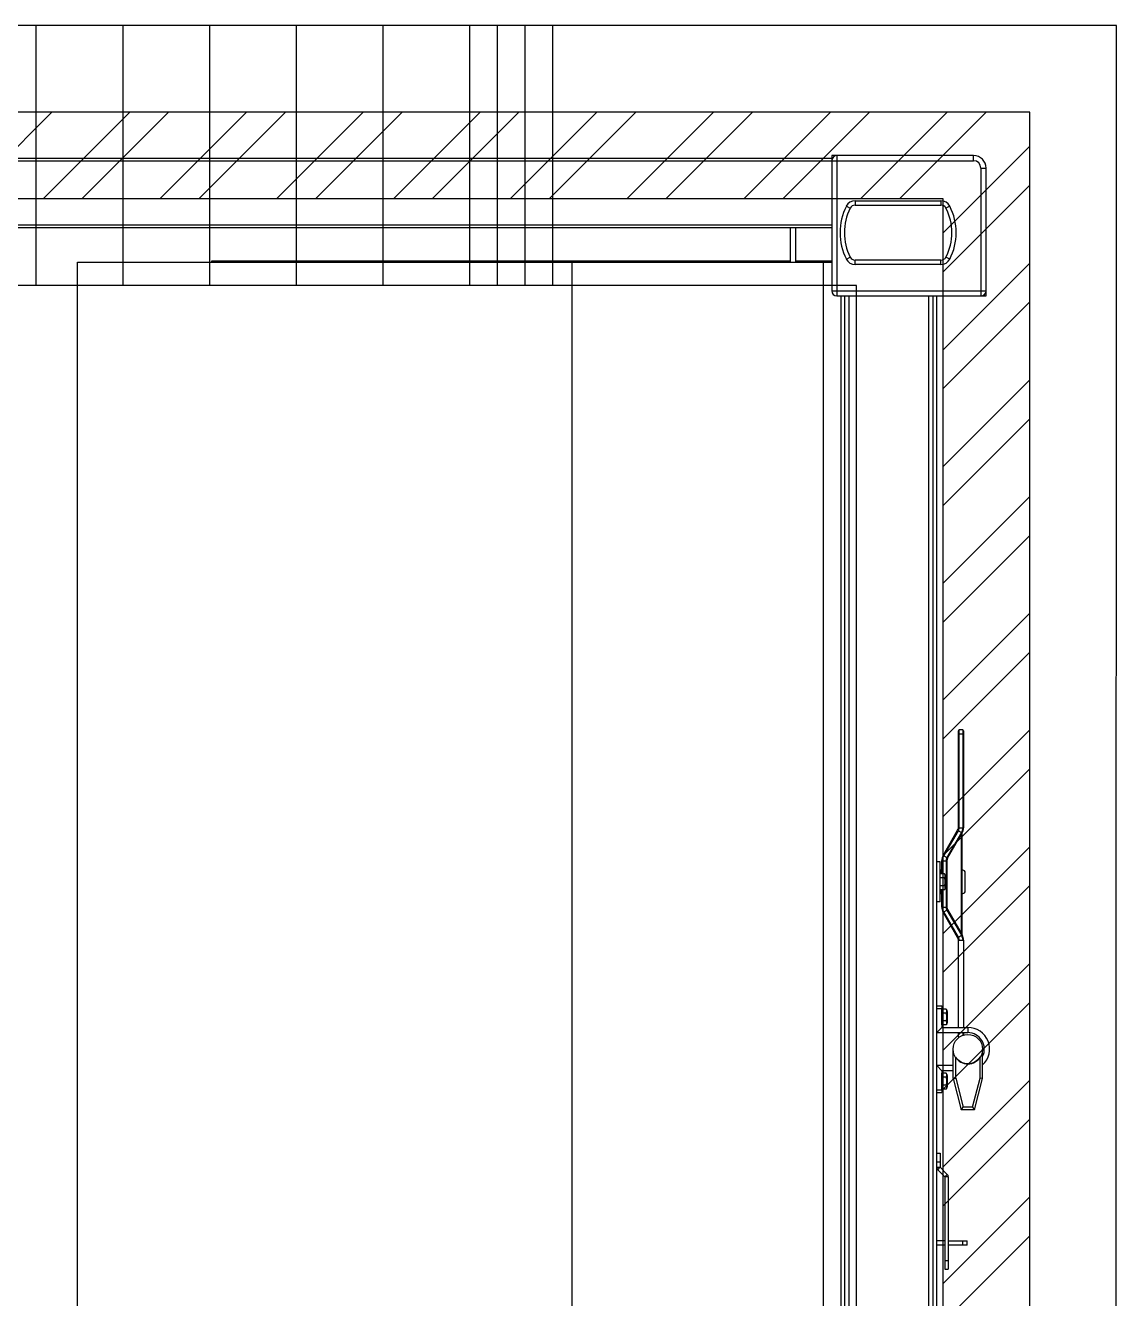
# Model space of a CAD drawing. Header units: millimetres. Extents: x 32496 to 166256, y 3504 to 23939.
# Drawn here: x 103033 to 104292, y 7389 to 8858 of the extents above; entities that cross this region are included whole.
import ezdxf

# ---------------------------------------------------------------- set-up
doc = ezdxf.new("R2010")
doc.units = ezdxf.units.MM
doc.linetypes.add('DASHED2', pattern=[9.525, 6.35, -3.175])
doc.layers.get('0').update_dxf_attribs({"lineweight": 35})
for name, color, linetype in [('4203-HYM-08_0', 7, 'Continuous'), ('4208-08-010_0', 7, 'Continuous'), ('A001_0', 7, 'Continuous'), ('A006-B-FB_0', 7, 'Continuous'), ('A007_0', 7, 'Continuous'), ('A009_0', 7, 'Continuous'), ('A010_0', 7, 'Continuous'), ('A011_0', 7, 'Continuous'), ('DVC-04_1_1_0', 7, 'Continuous'), ('E090240-C_0', 7, 'Continuous'), ('S04S0230_0', 7, 'Continuous'), ('SGZ-01-03_3_0', 7, 'Continuous'), ('SJIAOJIAN-2-C_0', 7, 'Continuous'), ('SJIAOJIBAN-C_0', 7, 'Continuous')]:
    doc.layers.add(name, color=color, linetype=linetype)

# ---------------------------------------------------------------- blocks, each defined once
blk = doc.blocks.new('etryt5rte')
at = {"color": 2, "lineweight": -3}
for p, q in [((76194.7, -53517.2), (63702.7, -53517.2)), ((76194.2, -56255.2), (76194.7, -53517.2)), ((76094.7, -53617.2), (63802.7, -53619.5)), ((76094.7, -56155.2), (76094.7, -53617.2)), ((75994.7, -53717.2), (63902.7, -53719.5)), ((75994.7, -56055.2), (75994.7, -53717.2)), ((75894.6, -53817.4), (64002.7, -53817.4)), ((75894.6, -55957.5), (75894.6, -53817.4))]:
    blk.add_line(p, q, dxfattribs=at)
at = {"color": 2, "linetype": 'DASHED2', "lineweight": 30, "ltscale": 450.578225}
for p, q in [((74948.6, -53817.2), (74948.6, -53517.2)), ((75048.6, -53817.2), (75048.6, -53517.2)), ((75148.6, -53817.2), (75148.6, -53517.2)), ((75248.6, -53817.2), (75248.6, -53517.2)), ((75348.6, -53817.2), (75348.6, -53517.2)), ((75448.6, -53817.2), (75448.6, -53517.2)), ((75448.6, -53817.2), (75448.6, -53517.2)), ((75480.6, -53817.2), (75480.6, -53517.2)), ((75512.6, -53817.2), (75512.6, -53517.2)), ((75544.6, -53817.2), (75544.6, -53517.2))]:
    blk.add_line(p, q, dxfattribs=at)
at = {"color": 2}
for p, q in [((74866.5, -53717.4), (74966.5, -53617.4)), ((74956.3, -53717.4), (75056.3, -53617.4)), ((75001.2, -53717.4), (75101.2, -53617.4)), ((75091, -53717.4), (75191, -53617.4)), ((75135.9, -53717.4), (75235.9, -53617.4)), ((75225.7, -53717.4), (75325.7, -53617.3)), ((75270.6, -53717.3), (75370.6, -53617.3)), ((75360.5, -53717.3), (75460.5, -53617.3)), ((75405.4, -53717.3), (75505.4, -53617.3)), ((75495.2, -53717.3), (75595.2, -53617.3)), ((75540.1, -53717.3), (75640.1, -53617.3)), ((75629.9, -53717.3), (75729.9, -53617.3)), ((75674.8, -53717.3), (75774.8, -53617.3)), ((75764.6, -53717.2), (75864.6, -53617.2)), ((75809.6, -53717.2), (75909.6, -53617.2)), ((75899.4, -53717.2), (75999.4, -53617.2)), ((75944.3, -53717.2), (76044.3, -53617.2)), ((75994.7, -53756.6), (76094.7, -53656.6)), ((75994.7, -53801.5), (76094.7, -53701.5)), ((75994.7, -53891.3), (76094.7, -53791.3)), ((75994.7, -53936.2), (76094.7, -53836.2)), ((75994.7, -54026), (76094.7, -53926)), ((75994.7, -54070.9), (76094.7, -53970.9)), ((75994.7, -54160.7), (76094.7, -54060.7)), ((75994.7, -54205.6), (76094.7, -54105.6)), ((75994.7, -54295.4), (76094.7, -54195.4)), ((75994.7, -54340.3), (76094.7, -54240.3)), ((75994.7, -54430.1), (76094.7, -54330.1)), ((75994.7, -54475), (76094.7, -54375)), ((75994.7, -54564.8), (76094.7, -54464.8)), ((75994.7, -54609.7), (76094.7, -54509.7)), ((75994.7, -54699.5), (76094.7, -54599.5)), ((75994.7, -54744.4), (76094.7, -54644.4)), ((75994.7, -54834.2), (76094.7, -54734.2)), ((75994.7, -54879.1), (76094.7, -54779.1)), ((75994.7, -54968.9), (76094.7, -54868.9)), ((75994.7, -55013.8), (76094.7, -54913.8))]:
    blk.add_line(p, q, dxfattribs=at)
blk = doc.blocks.new('gtrytrgtrr')
at = {"layer": '4203-HYM-08_0', "color": 7, "linetype": 'Continuous'}
for p, q in [((72307.3, -73519.3), (72311.3, -73519.3)), ((72311.3, -73519.3), (72311.3, -73535.6)), ((72316.6, -73546.7), (72308.5, -73538.5)), ((72319.5, -73543.8), (72311.3, -73535.7)), ((72316.7, -73546.8), (72316.7, -73653.1)), ((72320.7, -73546.8), (72320.7, -73653.1)), ((72316.7, -73653.1), (72320.7, -73653.1))]:
    blk.add_line(p, q, dxfattribs=at)
at = {"layer": '4203-HYM-08_0', "color": 9, "linetype": 'Continuous'}
for p, q in [((72307.3, -73529.3), (72311.3, -73529.3)), ((72307.3, -73535.6), (72311.3, -73535.6)), ((72308.5, -73538.5), (72311.3, -73535.7)), ((72319.5, -73543.8), (72316.6, -73546.7)), ((72320.7, -73546.8), (72316.7, -73546.8)), ((72316.7, -73643.1), (72320.7, -73643.1))]:
    blk.add_line(p, q, dxfattribs=at)
at = {"layer": '4203-HYM-08_0', "color": 7, "linetype": 'Continuous'}
for centre, radius, start, end in [((72311.5, -73535.6), 4.2, 180, 225), ((72311.5, -73535.6), 0.2, 180, 225), ((72316.5, -73546.8), 0.2, 0, 45), ((72316.5, -73546.8), 4.2, 0, 45)]:
    blk.add_arc(centre, radius, start, end, dxfattribs=at)
at = {"layer": '4208-08-010_0', "color": 7, "linetype": 'Continuous'}
for p, q in [((72316.7, -73620.6), (72307.3, -73620.6)), ((72316.7, -73625.6), (72307.3, -73625.6)), ((72320.7, -73620.6), (72342.3, -73620.6)), ((72342.3, -73625.6), (72320.7, -73625.6)), ((72342.3, -73625.6), (72342.3, -73620.6))]:
    blk.add_line(p, q, dxfattribs=at)
at = {"layer": '4208-08-010_0', "color": 9, "linetype": 'Continuous'}
blk.add_line((72337.3, -73625.6), (72337.3, -73620.6), dxfattribs=at)
at = {"layer": 'A001_0', "color": 7, "linetype": 'Continuous'}
for p, q in [((72311.4, -73198.4), (72311.3, -73198.4)), ((72316.4, -73197.2), (72311.4, -73197.2)), ((72311.4, -73215.4), (72311.4, -73197.2)), ((72316.4, -73201.8), (72311.4, -73201.8)), ((72317.7, -73212.3), (72317.7, -73200.2)), ((72311.4, -73214.1), (72311.3, -73214.1)), ((72316.4, -73210.8), (72311.4, -73210.8)), ((72316.4, -73215.4), (72311.4, -73215.4)), ((72313.4, -73353.2), (72313.3, -73353.2)), ((72313.4, -73354.4), (72313.3, -73354.4)), ((72318.4, -73353.2), (72313.4, -73353.2)), ((72313.4, -73371.4), (72313.4, -73353.2)), ((72313.4, -73370.1), (72313.3, -73370.1)), ((72318.4, -73357.8), (72313.4, -73357.8)), ((72318.4, -73366.8), (72313.4, -73366.8)), ((72319.7, -73368.3), (72319.7, -73356.2)), ((72313.4, -73371.4), (72313.3, -73371.4)), ((72318.4, -73371.4), (72313.4, -73371.4)), ((72313.4, -73427.2), (72313.3, -73427.2)), ((72313.4, -73428.4), (72313.3, -73428.4)), ((72318.4, -73427.2), (72313.4, -73427.2)), ((72313.4, -73445.4), (72313.4, -73427.2)), ((72313.4, -73444.1), (72313.3, -73444.1)), ((72318.4, -73431.8), (72313.4, -73431.8)), ((72318.4, -73440.8), (72313.4, -73440.8)), ((72319.7, -73442.3), (72319.7, -73430.2)), ((72313.4, -73445.4), (72313.3, -73445.4)), ((72318.4, -73445.4), (72313.4, -73445.4))]:
    blk.add_line(p, q, dxfattribs=at)
for centre, start, end in [((72312.8, -73200.5), 2.8777, 41.8271), ((72312.8, -73212.1), 318.1729, 357.1223), ((72314.8, -73356.5), 2.8777, 41.8271), ((72314.8, -73368.1), 318.1729, 357.1223), ((72314.8, -73430.5), 2.8777, 41.8271), ((72314.8, -73442.1), 318.1729, 357.1223)]:
    blk.add_arc(centre, 4.88, start, end, dxfattribs=at)
for points, knots in [([(72316.4, -73201.8), (72316.6, -73201.6), (72316.8, -73201.2), (72317.1, -73200.7), (72317.2, -73200.1), (72317.2, -73199.5), (72317.2, -73198.9), (72317.1, -73198.3), (72316.8, -73197.7), (72316.6, -73197.4), (72316.4, -73197.2)], [0, 0, 0, 0, 0.13628, 0.261647, 0.381783, 0.49998, 0.618178, 0.738318, 0.863696, 1, 1, 1, 1]), ([(72316.4, -73210.8), (72316.7, -73210.1), (72317, -73209), (72317.2, -73207.5), (72317.2, -73206.3), (72317.2, -73205.1), (72317, -73203.6), (72316.7, -73202.5), (72316.4, -73201.8)], [0, 0, 0, 0, 0.249679, 0.374834, 0.499999, 0.625164, 0.750319, 1, 1, 1, 1]), ([(72316.4, -73215.4), (72316.6, -73215.2), (72316.8, -73214.8), (72317.1, -73214.3), (72317.2, -73213.7), (72317.2, -73213.1), (72317.2, -73212.5), (72317.1, -73211.9), (72316.8, -73211.3), (72316.6, -73211), (72316.4, -73210.8)], [0, 0, 0, 0, 0.136304, 0.261682, 0.381822, 0.50002, 0.618217, 0.738352, 0.86372, 1, 1, 1, 1]), ([(72318.4, -73357.8), (72318.6, -73357.6), (72318.8, -73357.2), (72319.1, -73356.7), (72319.2, -73356.1), (72319.2, -73355.5), (72319.2, -73354.9), (72319.1, -73354.3), (72318.8, -73353.7), (72318.6, -73353.4), (72318.4, -73353.2)], [0, 0, 0, 0, 0.13628, 0.261647, 0.381783, 0.49998, 0.618178, 0.738318, 0.863696, 1, 1, 1, 1]), ([(72318.4, -73366.8), (72318.7, -73366.1), (72319, -73365), (72319.2, -73363.5), (72319.2, -73362.3), (72319.2, -73361.1), (72319, -73359.6), (72318.7, -73358.5), (72318.4, -73357.8)], [0, 0, 0, 0, 0.249679, 0.374834, 0.499999, 0.625164, 0.750319, 1, 1, 1, 1]), ([(72318.4, -73371.4), (72318.6, -73371.2), (72318.8, -73370.8), (72319.1, -73370.3), (72319.2, -73369.7), (72319.2, -73369.1), (72319.2, -73368.5), (72319.1, -73367.9), (72318.8, -73367.3), (72318.6, -73367), (72318.4, -73366.8)], [0, 0, 0, 0, 0.136304, 0.261682, 0.381822, 0.50002, 0.618217, 0.738352, 0.86372, 1, 1, 1, 1]), ([(72318.4, -73431.8), (72318.6, -73431.6), (72318.8, -73431.2), (72319.1, -73430.7), (72319.2, -73430.1), (72319.2, -73429.5), (72319.2, -73428.9), (72319.1, -73428.3), (72318.8, -73427.7), (72318.6, -73427.4), (72318.4, -73427.2)], [0, 0, 0, 0, 0.13628, 0.261647, 0.381783, 0.49998, 0.618178, 0.738318, 0.863696, 1, 1, 1, 1]), ([(72318.4, -73440.8), (72318.7, -73440.1), (72319, -73439), (72319.2, -73437.5), (72319.2, -73436.3), (72319.2, -73435.1), (72319, -73433.6), (72318.7, -73432.5), (72318.4, -73431.8)], [0, 0, 0, 0, 0.249679, 0.374834, 0.499999, 0.625164, 0.750319, 1, 1, 1, 1]), ([(72318.4, -73445.4), (72318.6, -73445.2), (72318.8, -73444.8), (72319.1, -73444.3), (72319.2, -73443.7), (72319.2, -73443.1), (72319.2, -73442.5), (72319.1, -73441.9), (72318.8, -73441.3), (72318.6, -73441), (72318.4, -73440.8)], [0, 0, 0, 0, 0.136304, 0.261682, 0.381822, 0.50002, 0.618217, 0.738352, 0.86372, 1, 1, 1, 1])]:
    blk.add_open_spline(points, degree=3, knots=knots, dxfattribs=at)
at = {"layer": 'A006-B-FB_0', "color": 7, "linetype": 'Continuous'}
blk.add_circle((72343.3, -73399.3), 17, dxfattribs=at)
at = {"layer": 'A007_0', "color": 7, "linetype": 'Continuous'}
for p, q in [((72307.3, -73349.3), (72313.3, -73349.3)), ((72313.3, -73349.3), (72313.3, -73374.3)), ((72307.3, -73380.3), (72343.3, -73380.3)), ((72313.3, -73374.3), (72343.3, -73374.3)), ((72326.3, -73418.3), (72307.3, -73418.3)), ((72326.3, -73424.3), (72313.3, -73424.3)), ((72313.3, -73424.3), (72313.3, -73449.3)), ((72307.3, -73449.3), (72313.3, -73449.3))]:
    blk.add_line(p, q, dxfattribs=at)
at = {"layer": 'A007_0', "color": 9, "linetype": 'Continuous'}
for p, q in [((72307.3, -73352.3), (72313.3, -73352.3)), ((72313.3, -73374.3), (72307.3, -73380.3)), ((72343.3, -73374.3), (72343.3, -73380.3)), ((72313.3, -73424.3), (72307.3, -73418.3)), ((72307.3, -73446.3), (72313.3, -73446.3))]:
    blk.add_line(p, q, dxfattribs=at)
at = {"layer": 'A007_0', "color": 7, "linetype": 'Continuous'}
for radius, start in [(25, 313.0248), (19, 333.7814)]:
    blk.add_arc((72343.3, -73399.3), radius, start, 90, dxfattribs=at)
at = {"layer": 'A009_0', "color": 7, "linetype": 'Continuous'}
for p, q in [((72332.3, -73143.8), (72332.3, -73032)), ((72337.3, -73031), (72333.3, -73031)), ((72338.3, -73032), (72338.3, -73143.8)), ((72314.7, -73175.9), (72331.5, -73146.8)), ((72319.9, -73178.9), (72336.8, -73149.6)), ((72336.8, -73267.7), (72336.8, -73149.6)), ((72313.1, -73197.2), (72313.1, -73181.9)), ((72319.1, -73181.9), (72319.1, -73235.4)), ((72313.1, -73235.4), (72313.1, -73215.4)), ((72319.9, -73238.4), (72336.7, -73267.5)), ((72331.5, -73270.5), (72314.7, -73241.4)), ((72336.8, -73267.7), (72336.7, -73267.5)), ((72331.5, -73270.5), (72331.5, -73270.5)), ((72332.3, -73374.3), (72332.3, -73273.5)), ((72338.3, -73273.5), (72338.3, -73374.3)), ((72332.3, -73385.3), (72332.3, -73380.3)), ((72338.3, -73380.3), (72338.3, -73383.1))]:
    blk.add_line(p, q, dxfattribs=at)
at = {"layer": 'A009_0', "color": 9, "linetype": 'Continuous'}
for p, q in [((72333.3, -73143.8), (72333.3, -73031)), ((72337.3, -73031), (72337.3, -73143.8)), ((72337.3, -73035.9), (72333.3, -73035.9)), ((72315.5, -73176.4), (72332.3, -73147.3)), ((72335.8, -73149.3), (72319, -73178.4)), ((72332.3, -73147.3), (72335.8, -73149.3)), ((72333.3, -73143.8), (72337.3, -73143.8)), ((72337.3, -73143.8), (72337.3, -73143.8)), ((72335.8, -73266), (72335.8, -73151.3)), ((72315.5, -73176.4), (72319, -73178.4)), ((72315.5, -73176.4), (72315.5, -73176.4)), ((72314.1, -73181.9), (72314.1, -73181.8)), ((72314.1, -73181.9), (72318.1, -73181.9)), ((72318.1, -73181.8), (72318.1, -73181.9)), ((72318.1, -73181.9), (72318.1, -73235.4)), ((72314.1, -73235.4), (72318.1, -73235.4)), ((72314.1, -73235.4), (72314.1, -73235.4)), ((72315.5, -73240.9), (72319, -73238.9)), ((72332.3, -73270), (72315.5, -73240.9)), ((72319, -73238.9), (72335.8, -73268)), ((72319, -73238.9), (72319, -73238.9)), ((72332.3, -73270), (72335.8, -73268)), ((72335.8, -73268), (72335.8, -73268)), ((72333.3, -73273.5), (72337.3, -73273.5)), ((72333.3, -73273.5), (72333.3, -73273.5)), ((72337.3, -73380.3), (72337.3, -73383.4))]:
    blk.add_line(p, q, dxfattribs=at)
at = {"layer": 'A009_0', "color": 7, "linetype": 'Continuous'}
for centre, radius, start, end in [((72333.3, -73032), 1, 90, 180), ((72337.3, -73032), 1, 0, 90), ((72326.3, -73143.8), 6, 330, 0), ((72326.3, -73143.8), 12, 330, 0), ((72325.1, -73181.9), 12, 150, 180), ((72325.1, -73181.9), 6, 150, 180), ((72325.1, -73235.4), 12, 180, 210), ((72325.1, -73235.4), 6, 180, 210), ((72326.3, -73273.5), 12, 0, 30), ((72326.3, -73273.5), 6, 0, 30), ((72333.3, -73385.3), 1, 180, 210.0539)]:
    blk.add_arc(centre, radius, start, end, dxfattribs=at)
at = {"layer": 'A009_0', "color": 9, "linetype": 'Continuous'}
for centre, radius, start, end in [((72326, -73143.8), 7.26, 359.8604, 359.9993), ((72325.1, -73181.9), 7.01, 150.0001, 150.1247), ((72326.6, -73235.4), 8.52, 180.0101, 180.1284), ((72326.3, -73273.5), 6.93, 29.8756, 30.0003)]:
    blk.add_arc(centre, radius, start, end, dxfattribs=at)
for points, knots in [([(72332.3, -73035.9), (72332.3, -73035.9), (72332.3, -73035.9), (72332.3, -73035.9), (72332.3, -73035.9), (72332.3, -73035.9), (72332.4, -73035.9), (72332.5, -73035.9), (72332.6, -73035.9), (72332.7, -73035.9), (72332.9, -73035.9), (72333.1, -73035.9), (72333.2, -73035.9), (72333.3, -73035.9)], [0, 0, 0, 0, 0.005121, 0.019609, 0.043493, 0.076584, 0.118537, 0.168981, 0.293293, 0.444767, 0.617518, 0.80509, 1, 1, 1, 1]), ([(72338.3, -73035.9), (72338.3, -73035.9), (72338.3, -73035.9), (72338.2, -73035.9), (72338.2, -73035.9), (72338.2, -73035.9), (72338.1, -73035.9), (72338.1, -73035.9), (72338, -73035.9), (72337.8, -73035.9), (72337.6, -73035.9), (72337.5, -73035.9), (72337.3, -73035.9), (72337.3, -73035.9)], [0, 0, 0, 0, 0.005121, 0.019609, 0.043493, 0.076584, 0.118537, 0.168981, 0.293293, 0.444767, 0.617518, 0.80509, 1, 1, 1, 1]), ([(72331.5, -73146.8), (72331.5, -73146.8), (72331.5, -73146.8), (72331.5, -73146.8), (72331.5, -73146.8), (72331.6, -73146.9), (72331.7, -73146.9), (72331.9, -73147), (72332.1, -73147.1), (72332.2, -73147.2), (72332.3, -73147.3)], [0, 0, 0, 0, 0.023899, 0.047826, 0.080722, 0.172641, 0.296365, 0.447156, 0.619151, 1, 1, 1, 1]), ([(72332.3, -73143.8), (72332.3, -73143.8), (72332.3, -73143.8), (72332.3, -73143.8), (72332.3, -73143.8), (72332.3, -73143.8), (72332.3, -73143.8)], [0, 0, 0, 0, 0.070199, 0.258834, 0.56891, 1, 1, 1, 1]), ([(72332.3, -73143.8), (72332.3, -73143.8), (72332.5, -73143.8), (72332.8, -73143.8), (72333.1, -73143.8), (72333.3, -73143.8)], [0, 0, 0, 0, 0.139282, 0.369861, 1, 1, 1, 1]), ([(72332.3, -73143.8), (72332.3, -73143.8), (72332.3, -73143.8), (72332.3, -73143.8), (72332.3, -73143.8), (72332.3, -73143.8), (72332.3, -73143.8)], [0, 0, 0, 0, 0.070464, 0.259111, 0.56909, 1, 1, 1, 1]), ([(72332.3, -73143.8), (72332.3, -73143.8), (72332.5, -73143.8), (72332.8, -73143.8), (72333.1, -73143.8), (72333.3, -73143.8)], [0, 0, 0, 0, 0.139287, 0.369868, 1, 1, 1, 1]), ([(72332.3, -73147.3), (72332.6, -73146.8), (72333.1, -73145.6), (72333.3, -73144.4), (72333.3, -73143.8)], [0, 0, 0, 0, 0.500003, 1, 1, 1, 1]), ([(72337.3, -73143.8), (72337.3, -73144.8), (72337, -73146.7), (72336.3, -73148.5), (72335.8, -73149.3)], [0, 0, 0, 0, 0.499999, 1, 1, 1, 1]), ([(72336.6, -73149.8), (72336.6, -73149.8), (72336.6, -73149.8), (72336.6, -73149.8), (72336.6, -73149.8), (72336.6, -73149.8), (72336.5, -73149.7), (72336.5, -73149.7), (72336.4, -73149.6), (72336.3, -73149.6), (72336.1, -73149.5), (72336, -73149.4), (72335.8, -73149.3), (72335.8, -73149.3)], [0, 0, 0, 0, 0.005049, 0.019514, 0.043387, 0.076473, 0.118425, 0.168871, 0.293195, 0.444687, 0.617461, 0.805061, 1, 1, 1, 1]), ([(72338.3, -73143.8), (72338.3, -73143.8), (72338.3, -73143.8), (72338.3, -73143.8), (72338.3, -73143.8), (72338.2, -73143.8), (72338.2, -73143.8), (72338.2, -73143.8), (72338.1, -73143.8), (72338.1, -73143.8), (72338, -73143.8), (72337.9, -73143.8), (72337.8, -73143.8), (72337.6, -73143.8), (72337.5, -73143.8), (72337.3, -73143.8), (72337.3, -73143.8)], [0, 0, 0, 0, 0.001211, 0.004829, 0.010839, 0.019225, 0.043065, 0.076136, 0.118084, 0.168537, 0.226997, 0.292894, 0.444442, 0.617288, 0.804971, 1, 1, 1, 1]), ([(72338.3, -73143.8), (72338.3, -73143.8), (72338.3, -73143.8), (72338.3, -73143.8), (72338.2, -73143.8), (72338.2, -73143.8), (72338.2, -73143.8), (72338.1, -73143.8), (72338.1, -73143.8)], [0, 0, 0, 0, 0.018101, 0.066561, 0.146189, 0.256883, 0.569865, 1, 1, 1, 1]), ([(72314.1, -73181.8), (72314.1, -73180.9), (72314.3, -73179), (72315.1, -73177.2), (72315.5, -73176.4)], [0, 0, 0, 0, 0.499994, 1, 1, 1, 1]), ([(72314.7, -73175.9), (72314.7, -73175.9), (72314.7, -73175.9), (72314.7, -73175.9), (72314.7, -73175.9), (72314.7, -73175.9), (72314.7, -73175.9), (72314.8, -73175.9), (72314.8, -73175.9)], [0, 0, 0, 0, 0.017609, 0.065934, 0.145534, 0.256267, 0.569477, 1, 1, 1, 1]), ([(72314.7, -73175.9), (72314.7, -73175.9), (72314.7, -73175.9), (72314.7, -73175.9), (72314.7, -73175.9), (72314.7, -73175.9), (72314.7, -73175.9)], [0, 0, 0, 0, 0.068716, 0.257286, 0.567902, 1, 1, 1, 1]), ([(72314.7, -73175.9), (72314.7, -73175.9), (72314.8, -73176), (72315.1, -73176.1), (72315.4, -73176.3), (72315.5, -73176.4)], [0, 0, 0, 0, 0.139266, 0.369846, 1, 1, 1, 1]), ([(72319, -73178.4), (72318.7, -73178.9), (72318.2, -73180), (72318.1, -73181.2), (72318.1, -73181.8)], [0, 0, 0, 0, 0.500014, 1, 1, 1, 1]), ([(72319.8, -73178.8), (72319.7, -73178.8), (72319.5, -73178.6), (72319.2, -73178.5), (72319, -73178.4)], [0, 0, 0, 0, 0.18353, 1, 1, 1, 1]), ([(72319.9, -73178.9), (72319.9, -73178.9), (72319.9, -73178.9), (72319.8, -73178.9), (72319.8, -73178.9), (72319.8, -73178.8), (72319.8, -73178.8), (72319.7, -73178.8)], [0, 0, 0, 0, 0.02028, 0.069393, 0.259654, 0.571621, 1, 1, 1, 1]), ([(72319.9, -73178.9), (72319.9, -73178.9), (72319.9, -73178.9), (72319.9, -73178.9), (72319.9, -73178.9), (72319.8, -73178.8), (72319.8, -73178.8), (72319.8, -73178.8), (72319.8, -73178.8)], [0, 0, 0, 0, 0.01761, 0.065934, 0.145534, 0.256267, 0.569477, 1, 1, 1, 1]), ([(72313.1, -73181.9), (72313.1, -73181.9), (72313.3, -73181.9), (72313.6, -73181.8), (72313.9, -73181.8), (72314.1, -73181.8)], [0, 0, 0, 0, 0.139303, 0.369886, 1, 1, 1, 1]), ([(72313.1, -73181.9), (72313.1, -73181.9), (72313.1, -73181.9), (72313.1, -73181.9), (72313.1, -73181.9), (72313.1, -73181.9), (72313.1, -73181.9)], [0, 0, 0, 0, 0.07175, 0.260461, 0.56997, 1, 1, 1, 1]), ([(72313.1, -73181.9), (72313.1, -73181.9), (72313.1, -73181.9), (72313.1, -73181.9), (72313.1, -73181.9), (72313.1, -73181.9), (72313.1, -73181.9), (72313.2, -73181.9), (72313.2, -73181.9)], [0, 0, 0, 0, 0.018421, 0.06697, 0.146615, 0.257283, 0.570117, 1, 1, 1, 1]), ([(72319, -73181.9), (72319, -73181.9), (72318.9, -73181.8), (72318.7, -73181.8), (72318.4, -73181.8), (72318.2, -73181.8), (72318.1, -73181.8)], [0, 0, 0, 0, 0.139441, 0.370025, 0.667336, 1, 1, 1, 1]), ([(72319, -73181.9), (72319, -73181.9), (72318.9, -73181.9), (72318.5, -73181.9), (72318.3, -73181.9), (72318.1, -73181.9)], [0, 0, 0, 0, 0.139311, 0.369895, 1, 1, 1, 1]), ([(72319.1, -73181.9), (72319.1, -73181.9), (72319.1, -73181.9), (72319.1, -73181.9), (72319, -73181.9), (72319, -73181.9), (72319, -73181.9)], [0, 0, 0, 0, 0.072106, 0.260845, 0.570224, 1, 1, 1, 1]), ([(72319.1, -73181.9), (72319.1, -73181.9), (72319.1, -73181.9), (72319.1, -73181.9), (72319, -73181.9), (72319, -73181.9)], [0, 0, 0, 0, 0.082238, 0.271733, 1, 1, 1, 1]), ([(72313.1, -73235.4), (72313.1, -73235.4), (72313.1, -73235.4), (72313.1, -73235.4), (72313.1, -73235.4), (72313.1, -73235.4), (72313.1, -73235.4), (72313.2, -73235.4), (72313.2, -73235.4)], [0, 0, 0, 0, 0.018101, 0.066561, 0.146189, 0.256883, 0.569865, 1, 1, 1, 1]), ([(72313.1, -73235.5), (72313.1, -73235.4), (72313.3, -73235.4), (72313.6, -73235.4), (72313.9, -73235.4), (72314.1, -73235.4)], [0, 0, 0, 0, 0.13929, 0.369873, 1, 1, 1, 1]), ([(72313.1, -73235.5), (72313.1, -73235.5), (72313.1, -73235.5), (72313.1, -73235.5), (72313.1, -73235.5), (72313.1, -73235.5), (72313.1, -73235.5)], [0, 0, 0, 0, 0.070681, 0.25934, 0.569239, 1, 1, 1, 1]), ([(72315.5, -73240.9), (72315.1, -73240.1), (72314.3, -73238.3), (72314.1, -73236.4), (72314.1, -73235.4)], [0, 0, 0, 0, 0.500006, 1, 1, 1, 1]), ([(72319, -73235.4), (72319, -73235.4), (72318.9, -73235.4), (72318.5, -73235.4), (72318.3, -73235.4), (72318.1, -73235.4)], [0, 0, 0, 0, 0.139419, 0.370004, 1, 1, 1, 1]), ([(72319, -73235.4), (72319, -73235.4), (72318.9, -73235.4), (72318.5, -73235.4), (72318.3, -73235.4), (72318.1, -73235.4)], [0, 0, 0, 0, 0.139287, 0.369868, 1, 1, 1, 1]), ([(72318.1, -73235.4), (72318.1, -73236), (72318.2, -73237.3), (72318.7, -73238.4), (72319, -73238.9)], [0, 0, 0, 0, 0.499985, 1, 1, 1, 1]), ([(72319.1, -73235.5), (72319.1, -73235.5), (72319.1, -73235.5), (72319.1, -73235.5), (72319, -73235.4), (72319, -73235.4)], [0, 0, 0, 0, 0.08047, 0.269817, 1, 1, 1, 1]), ([(72319.1, -73235.4), (72319.1, -73235.4), (72319.1, -73235.4), (72319.1, -73235.4), (72319, -73235.4), (72319, -73235.4), (72319, -73235.4)], [0, 0, 0, 0, 0.070464, 0.259111, 0.56909, 1, 1, 1, 1]), ([(72319.8, -73238.4), (72319.8, -73238.5), (72319.7, -73238.5), (72319.4, -73238.7), (72319.2, -73238.8), (72319, -73238.9)], [0, 0, 0, 0, 0.139384, 0.369967, 1, 1, 1, 1]), ([(72319.9, -73238.4), (72319.9, -73238.4), (72319.9, -73238.4), (72319.9, -73238.5), (72319.9, -73238.5), (72319.8, -73238.5), (72319.8, -73238.5), (72319.8, -73238.5), (72319.8, -73238.5)], [0, 0, 0, 0, 0.01761, 0.065934, 0.145534, 0.256267, 0.569477, 1, 1, 1, 1]), ([(72319.9, -73238.4), (72319.9, -73238.4), (72319.9, -73238.4), (72319.9, -73238.4), (72319.8, -73238.4), (72319.8, -73238.4)], [0, 0, 0, 0, 0.07816, 0.26731, 1, 1, 1, 1]), ([(72314.7, -73241.4), (72314.7, -73241.4), (72314.7, -73241.4), (72314.7, -73241.4), (72314.7, -73241.4), (72314.7, -73241.4), (72314.7, -73241.4), (72314.8, -73241.4), (72314.8, -73241.4)], [0, 0, 0, 0, 0.017895, 0.066297, 0.145914, 0.256623, 0.569702, 1, 1, 1, 1]), ([(72314.7, -73241.4), (72314.7, -73241.4), (72314.7, -73241.4), (72314.7, -73241.4), (72314.7, -73241.4), (72314.7, -73241.4), (72314.7, -73241.4), (72314.8, -73241.4), (72314.8, -73241.4)], [0, 0, 0, 0, 0.016624, 0.064717, 0.144297, 0.255133, 0.56881, 1, 1, 1, 1]), ([(72314.8, -73241.4), (72314.8, -73241.3), (72315.1, -73241.2), (72315.3, -73241), (72315.5, -73240.9)], [0, 0, 0, 0, 0.183536, 1, 1, 1, 1]), ([(72336.7, -73267.5), (72336.7, -73267.5), (72336.7, -73267.5), (72336.6, -73267.5), (72336.6, -73267.5), (72336.6, -73267.5), (72336.6, -73267.5), (72336.6, -73267.5), (72336.5, -73267.6), (72336.5, -73267.6), (72336.5, -73267.6), (72336.4, -73267.7), (72336.3, -73267.7), (72336.1, -73267.8), (72336, -73267.9), (72335.8, -73268), (72335.8, -73268)], [0, 0, 0, 0, 0.001215, 0.004834, 0.010845, 0.019232, 0.043073, 0.076143, 0.118092, 0.168544, 0.227005, 0.292901, 0.444448, 0.617293, 0.804973, 1, 1, 1, 1]), ([(72336.6, -73267.5), (72336.6, -73267.5), (72336.5, -73267.6), (72336.2, -73267.8), (72336, -73267.9), (72335.8, -73268)], [0, 0, 0, 0, 0.139266, 0.369846, 1, 1, 1, 1]), ([(72335.8, -73268), (72336.3, -73268.8), (72337, -73270.6), (72337.3, -73272.5), (72337.3, -73273.5)], [0, 0, 0, 0, 0.500002, 1, 1, 1, 1]), ([(72336.7, -73267.5), (72336.7, -73267.5), (72336.6, -73267.5), (72336.6, -73267.5), (72336.6, -73267.5), (72336.6, -73267.5), (72336.6, -73267.5)], [0, 0, 0, 0, 0.068716, 0.257286, 0.567902, 1, 1, 1, 1]), ([(72331.5, -73270.5), (72331.5, -73270.5), (72331.5, -73270.5), (72331.5, -73270.5), (72331.5, -73270.5), (72331.5, -73270.5), (72331.6, -73270.4), (72331.6, -73270.4), (72331.7, -73270.3), (72331.8, -73270.3), (72332, -73270.2), (72332.2, -73270.1), (72332.3, -73270), (72332.3, -73270)], [0, 0, 0, 0, 0.005049, 0.019514, 0.043387, 0.076473, 0.118425, 0.168871, 0.293195, 0.444687, 0.617461, 0.805061, 1, 1, 1, 1]), ([(72331.5, -73270.5), (72331.5, -73270.5), (72331.5, -73270.5), (72331.5, -73270.5), (72331.5, -73270.5), (72331.5, -73270.5), (72331.5, -73270.5), (72331.6, -73270.5), (72331.6, -73270.4)], [0, 0, 0, 0, 0.01761, 0.065934, 0.145534, 0.256267, 0.569476, 1, 1, 1, 1]), ([(72333.3, -73273.5), (72333.3, -73272.9), (72333.1, -73271.7), (72332.6, -73270.5), (72332.3, -73270)], [0, 0, 0, 0, 0.499996, 1, 1, 1, 1]), ([(72332.3, -73273.5), (72332.3, -73273.5), (72332.3, -73273.5), (72332.3, -73273.5), (72332.3, -73273.5), (72332.3, -73273.5), (72332.3, -73273.5)], [0, 0, 0, 0, 0.068607, 0.257173, 0.567828, 1, 1, 1, 1]), ([(72332.3, -73273.5), (72332.3, -73273.5), (72332.5, -73273.5), (72332.8, -73273.5), (72333.1, -73273.5), (72333.3, -73273.5)], [0, 0, 0, 0, 0.139264, 0.369843, 1, 1, 1, 1]), ([(72332.3, -73273.5), (72332.3, -73273.5), (72332.3, -73273.5), (72332.3, -73273.5), (72332.3, -73273.5), (72332.3, -73273.5), (72332.3, -73273.5)], [0, 0, 0, 0, 0.068811, 0.257393, 0.567974, 1, 1, 1, 1]), ([(72332.3, -73273.5), (72332.3, -73273.5), (72332.5, -73273.5), (72332.8, -73273.5), (72333.1, -73273.5), (72333.3, -73273.5)], [0, 0, 0, 0, 0.139268, 0.369848, 1, 1, 1, 1]), ([(72338.3, -73273.5), (72338.3, -73273.5), (72338.3, -73273.5), (72338.2, -73273.5), (72338.2, -73273.5), (72338.2, -73273.5), (72338.1, -73273.5), (72338.1, -73273.5), (72338, -73273.5), (72337.8, -73273.5), (72337.6, -73273.5), (72337.5, -73273.5), (72337.3, -73273.5), (72337.3, -73273.5)], [0, 0, 0, 0, 0.005081, 0.019557, 0.043436, 0.076524, 0.118476, 0.168922, 0.29324, 0.444724, 0.617487, 0.805074, 1, 1, 1, 1]), ([(72332.3, -73385.3), (72332.3, -73385.3), (72332.3, -73385.3), (72332.3, -73385.3), (72332.3, -73385.3), (72332.3, -73385.3), (72332.4, -73385.3), (72332.5, -73385.3), (72332.6, -73385.3), (72332.7, -73385.3), (72332.9, -73385.3), (72333.1, -73385.3), (72333.2, -73385.3), (72333.3, -73385.3)], [0, 0, 0, 0, 0.005121, 0.019609, 0.043494, 0.076586, 0.118539, 0.168984, 0.293299, 0.444775, 0.617529, 0.805096, 1, 1, 1, 1])]:
    blk.add_open_spline(points, degree=3, knots=knots, dxfattribs=at)
at = {"layer": 'A010_0', "color": 7, "linetype": 'Continuous'}
for p, q in [((72326.3, -73433.3), (72326.3, -73399.3)), ((72360.3, -73433.3), (72360.3, -73399.3)), ((72326.3, -73433.3), (72329.3, -73432.9)), ((72326.3, -73433.3), (72335.5, -73469.3)), ((72351.1, -73469.3), (72360.3, -73433.3)), ((72360.3, -73433.3), (72357.3, -73432.9)), ((72335.5, -73469.3), (72337.8, -73466.3)), ((72351.1, -73469.3), (72335.5, -73469.3)), ((72348.7, -73466.3), (72351.1, -73469.3))]:
    blk.add_line(p, q, dxfattribs=at)
at = {"layer": 'A010_0', "color": 9, "linetype": 'Continuous'}
for p, q in [((72329.3, -73432.9), (72329.3, -73408.9)), ((72357.3, -73432.9), (72357.3, -73408.9)), ((72329.3, -73432.9), (72337.8, -73466.3)), ((72348.7, -73466.3), (72357.3, -73432.9)), ((72348.7, -73466.3), (72337.8, -73466.3))]:
    blk.add_line(p, q, dxfattribs=at)
at = {"layer": 'A010_0', "color": 7, "linetype": 'Continuous'}
blk.add_arc((72343.3, -73399.3), 17, 212.4755, 328.2532, dxfattribs=at)
at = {"layer": 'A011_0', "color": 7, "linetype": 'Continuous'}
for p, q in [((72311.3, -73183.3), (72307.3, -73183.3)), ((72311.3, -73229.3), (72311.3, -73183.3)), ((72313.1, -73192.8), (72311.3, -73192.8)), ((72337.3, -73192.8), (72336.8, -73192.8)), ((72340.3, -73216.8), (72340.3, -73195.8)), ((72311.3, -73219.8), (72313.1, -73219.8)), ((72336.8, -73219.8), (72337.3, -73219.8)), ((72311.3, -73229.3), (72307.3, -73229.3))]:
    blk.add_line(p, q, dxfattribs=at)
at = {"layer": 'A011_0', "color": 9, "linetype": 'Continuous'}
for p, q in [((72311.5, -73192.8), (72311.5, -73197.2)), ((72311.5, -73215.4), (72311.5, -73219.8))]:
    blk.add_line(p, q, dxfattribs=at)
at = {"layer": 'A011_0', "color": 7, "linetype": 'Continuous'}
for centre, start, end in [((72337.3, -73195.8), 0, 90), ((72337.3, -73216.8), 270, 0)]:
    blk.add_arc(centre, 3, start, end, dxfattribs=at)
at = {"layer": 'DVC-04_1_1_0', "color": 7, "linetype": 'Continuous'}
for p, q in [((72138.3, -72451.3), (72138.3, -72491.3)), ((72144.3, -72451.3), (72144.3, -72491.3)), ((71316.3, -72491.3), (72186.3, -72491.3)), ((71316.3, -73891.3), (71316.3, -72491.3)), ((71886.3, -72491.3), (71886.3, -73891.3)), ((72176.3, -72491.3), (72176.3, -73891.3))]:
    blk.add_line(p, q, dxfattribs=at)
at = {"layer": 'E090240-C_0', "color": 7, "linetype": 'Continuous'}
for p, q in [((72197.3, -74644.3), (72197.3, -72530.3)), ((72201.3, -74644.3), (72201.3, -72530.3)), ((72303.3, -74644.3), (72303.3, -72530.3)), ((72307.3, -74644.3), (72307.3, -72530.3))]:
    blk.add_line(p, q, dxfattribs=at)
at = {"layer": 'E090240-C_0', "color": 9, "linetype": 'Continuous'}
for p, q in [((72206.3, -74644.3), (72206.3, -72530.3)), ((72298.3, -74644.3), (72298.3, -72530.3))]:
    blk.add_line(p, q, dxfattribs=at)
at = {"layer": 'S04S0230_0', "color": 7, "linetype": 'Continuous'}
for p, q in [((60350.3, -72371.3), (72186.3, -72371.3)), ((72186.3, -72371.3), (72186.3, -72451.3)), ((60350.3, -72451.3), (72186.3, -72451.3))]:
    blk.add_line(p, q, dxfattribs=at)
at = {"layer": 'S04S0230_0', "color": 9, "linetype": 'Continuous'}
for p, q in [((60350.3, -72374.3), (72186.3, -72374.3)), ((60350.3, -72448.3), (72186.3, -72448.3))]:
    blk.add_line(p, q, dxfattribs=at)
at = {"layer": 'SGZ-01-03_3_0', "color": 7, "linetype": 'Continuous'}
for p, q in [((71471.3, -72489.8), (72138.3, -72489.8)), ((71471.3, -72491.3), (71471.3, -72489.8)), ((71476.3, -72491.3), (71476.3, -72489.8)), ((72144.3, -72489.8), (72186.3, -72489.8))]:
    blk.add_line(p, q, dxfattribs=at)
at = {"layer": 'SJIAOJIAN-2-C_0', "color": 7, "linetype": 'Continuous'}
for p, q in [((72192.3, -72368.3), (72186.3, -72368.3)), ((72186.3, -72368.3), (72186.3, -72371.3)), ((72358.3, -72530.3), (72364.3, -72530.3)), ((72364.3, -72530.3), (72364.3, -72524.3))]:
    blk.add_line(p, q, dxfattribs=at)
at = {"layer": 'SJIAOJIBAN-C_0', "color": 7, "linetype": 'Continuous'}
for p, q in [((72349.8, -72368.3), (72192.3, -72368.3)), ((72364.3, -72524.3), (72364.3, -72382.8)), ((72213.3, -72420.5), (72312.2, -72420.5)), ((72213.3, -72425.5), (72312.2, -72425.5)), ((72186.3, -72451.1), (72186.3, -72524.3)), ((72312.2, -72489), (72213.3, -72489)), ((72312.2, -72494), (72213.3, -72494)), ((72192.3, -72530.3), (72358.3, -72530.3))]:
    blk.add_line(p, q, dxfattribs=at)
at = {"layer": 'SJIAOJIBAN-C_0', "color": 9, "linetype": 'Continuous'}
for p, q in [((72192.3, -72368.3), (72192.3, -72530.3)), ((72349.8, -72374.3), (72349.8, -72368.3)), ((72186.3, -72374.3), (72349.8, -72374.3)), ((72358.3, -72382.8), (72364.3, -72382.8)), ((72358.3, -72382.8), (72358.3, -72530.3)), ((72203.1, -72426.8), (72207.6, -72429.1)), ((72213.3, -72420.5), (72213.3, -72425.5)), ((72312.2, -72420.5), (72312.2, -72425.5)), ((72322.4, -72426.8), (72318, -72429.1)), ((72203.1, -72487.8), (72207.6, -72485.5)), ((72213.3, -72494), (72213.3, -72489)), ((72312.2, -72494), (72312.2, -72489)), ((72322.4, -72487.8), (72318, -72485.5)), ((72186.3, -72524.3), (72364.3, -72524.3))]:
    blk.add_line(p, q, dxfattribs=at)
at = {"layer": 'SJIAOJIBAN-C_0', "color": 7, "linetype": 'Continuous'}
for centre, radius, start, end in [((72192.3, -72374.3), 6, 90, 164.9746), ((72349.8, -72382.8), 14.5, 0, 90), ((72262.8, -72457.3), 67, 152.938, 207.062), ((72262.8, -72457.3), 62, 152.938, 207.062), ((72213.3, -72432), 11.5, 90, 152.938), ((72213.3, -72432), 6.5, 90, 152.938), ((72312.2, -72432), 11.5, 27.062, 90), ((72312.2, -72432), 6.5, 27.062, 90), ((72262.8, -72457.3), 62, 332.938, 27.062), ((72262.8, -72457.3), 67, 332.938, 27.062), ((72213.3, -72482.5), 11.5, 207.062, 270), ((72213.3, -72482.5), 6.5, 207.062, 270), ((72312.2, -72482.5), 6.5, 270, 332.938), ((72312.2, -72482.5), 11.5, 270, 332.938), ((72192.3, -72524.3), 6, 180, 270), ((72358.3, -72524.3), 6, 270, 0)]:
    blk.add_arc(centre, radius, start, end, dxfattribs=at)
at = {"layer": 'SJIAOJIBAN-C_0', "color": 9, "linetype": 'Continuous'}
blk.add_arc((72349.8, -72382.8), 8.5, 0, 90, dxfattribs=at)

msp = doc.modelspace()

# ---------------------------------------------------------------- block references
for name, p in [('etryt5rte', (28096.931, 62375.365)), ('gtrytrgtrr', (31776.885, 81076.369))]:
    msp.add_blockref(name, p)

doc.saveas('drawing.dxf')
